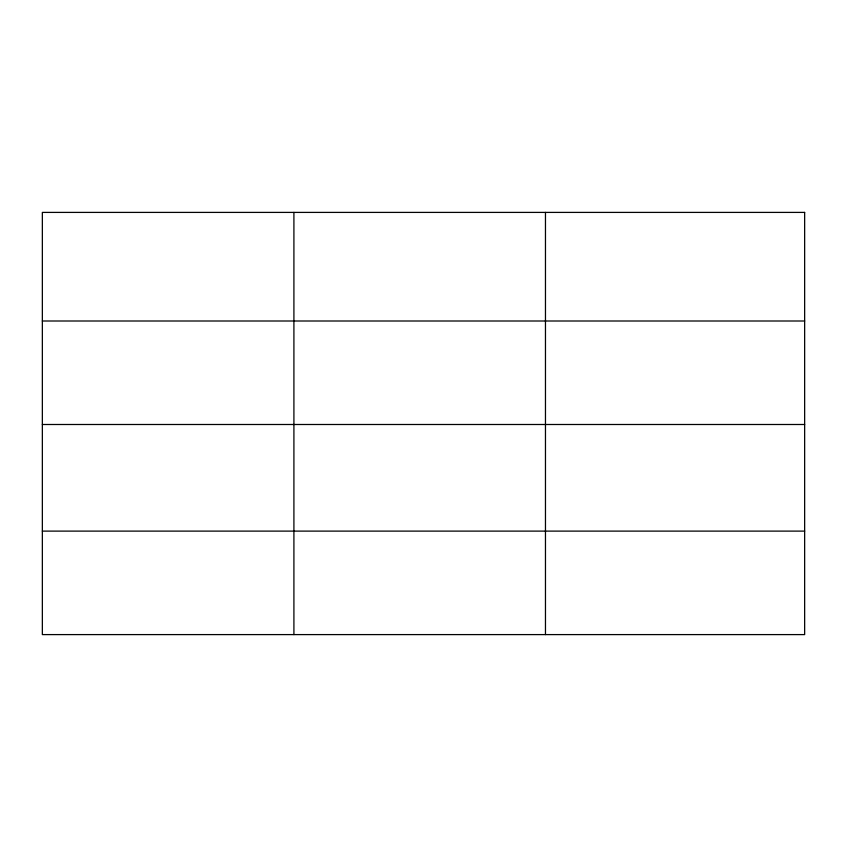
<?xml version="1.0" encoding="UTF-8"?>
<svg xmlns="http://www.w3.org/2000/svg" width="847" height="847" viewBox="0 0 847 847"><rect width="100%" height="100%" fill="white"/><g stroke="black" fill="none" stroke-linecap="round" stroke-linejoin="round"><path stroke-width="1.27" d="M42.35 321.002L804.65 321.002M42.35 424.495L804.65 424.495M42.35 531.111L804.65 531.111M545.468 212.406L545.468 634.594M293.909 212.406L293.909 634.594M804.65 212.406L42.35 212.406L42.35 634.594L804.65 634.594L804.65 212.406"/></g></svg>
